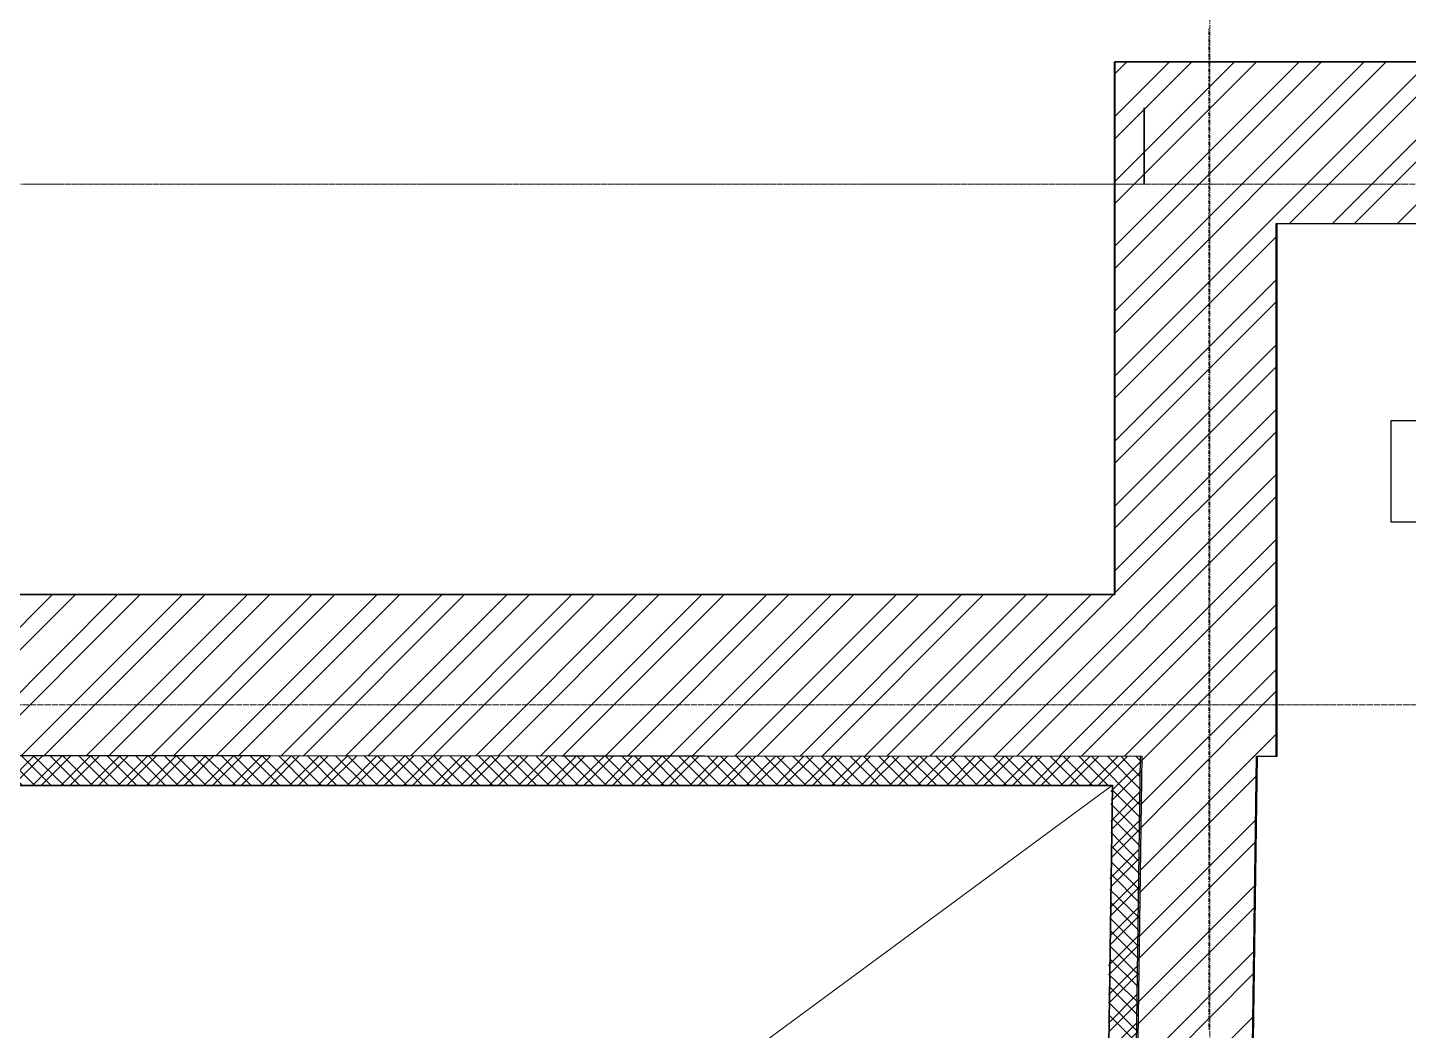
# Model space of a CAD drawing. Header units: millimetres. Extents: x -10178924 to 11692288, y -947381 to 58396.
# Drawn here: x 755070 to 759845, y -814166 to -810699 of the extents above; entities that cross this region are included whole.
import ezdxf

# ---------------------------------------------------------------- set-up
doc = ezdxf.new("R2010")
doc.units = ezdxf.units.MM
doc.linetypes.add('осевая', pattern=[50.8, 31.75, -6.35, 6.35, -6.35])
for name, color, linetype, lineweight in [('PDF _0', 7, 'Continuous', 9), ('Отделка СТЕН', 6, 'Continuous', 13), ('Размеры осевые', 153, 'Continuous', 9), ('Стены.1', 7, 'Continuous', 25), ('ШТРИХОВКА', 252, 'Continuous', 15)]:
    doc.layers.add(name, color=color, linetype=linetype, lineweight=lineweight)
for name, color, linetype in [('PDF _Отделка СТЕН', 6, 'Continuous'), ('PDF _Стены внутр.1', 7, 'Continuous'), ('PDF _Стены.1', 7, 'Continuous'), ('Стены внутр.1', 7, 'Continuous')]:
    doc.layers.add(name, color=color, linetype=linetype)
for name, color, linetype, true_color in [('PDF _Отметки', 7, 'Continuous', 0x7f9fff), ('PDF _Размеры осевые', 7, 'Continuous', 0x5d6970), ('PDF _штриховка', 7, 'Continuous', 0x95834a)]:
    doc.layers.add(name, color=color, linetype=linetype, true_color=true_color)

# ---------------------------------------------------------------- blocks, each defined once
blk = doc.blocks.new('A$C5282721b')
at = {"layer": 'Отделка СТЕН', "true_color": 0x000000, "transparency": 33554687}
h = blk.add_hatch(dxfattribs=at)
h.set_pattern_fill('ANSI37', color=18, scale=22, angle=-90)
h.set_pattern_definition([(315, (-17446.33, 108538.816), (49.39141, 49.39141), []), (45, (-17446.33, 108538.816), (-49.39141, 49.39141), [])])
h.paths.add_polyline_path([(36563.99, -32428.119), (30942.101, -32424.051), (30942.101, -32528.119), (31158.355, -32528.119), (36462.577, -32528.119), (36411.001, -36204.675), (36511.011, -36204.675)])
h.paths.add_polyline_path([(36511.011, -36204.675), (36411.001, -36204.675), (36406.792, -36504.675), (36506.802, -36504.675)])
h.paths.add_polyline_path([(36506.802, -36504.675), (36406.792, -36504.675), (36402.584, -36804.675), (36502.594, -36804.675)])
h.paths.add_polyline_path([(36502.594, -36804.675), (36402.584, -36804.675), (36399.676, -37011.988), (36499.685, -37011.988)])
at = {"layer": 'ШТРИХОВКА', "ltscale": 100, "true_color": 0x000000, "transparency": 33554687}
h = blk.add_hatch(dxfattribs=at)
h.set_pattern_fill('ANSI31', color=18, scale=50)
h.set_pattern_definition([(45, (-79853.19, 25128.16), (-112.2532, 112.2532), [])])
edge = h.paths.add_edge_path()
edge.add_line((36498.921, -37009.188), (36898.882, -37014.787))
edge.add_line((36898.882, -37014.787), (36964.029, -32428.119))
edge.add_line((36964.029, -32428.119), (37032.722, -32428.119))
edge.add_line((37032.722, -32428.119), (37032.722, -30586.036))
edge.add_line((37032.722, -30586.036), (38904.657, -30586.036))
edge.add_line((38904.657, -30586.036), (38902.425, -30898.17))
edge.add_line((38902.425, -30898.17), (39152.455, -30898.17))
edge.add_line((39152.455, -30898.17), (39154.793, -30586.036))
edge.add_line((39154.793, -30586.036), (41035.118, -30586.036))
edge.add_line((41035.118, -30586.036), (41035.118, -30412.839))
edge.add_line((41035.118, -30412.839), (41035.118, -30026.036))
edge.add_line((41035.118, -30026.036), (36472.722, -30026.036))
edge.add_line((36472.722, -30026.036), (36472.722, -31868.119))
edge.add_line((36472.722, -31868.119), (30542.101, -31868.119))
edge.add_line((30542.101, -31868.119), (30542.101, -32424.051))
edge.add_line((30542.101, -32424.051), (36563.99, -32428.119))
edge.add_line((36563.99, -32428.119), (36498.921, -37066.477))
h.paths.add_polyline_path([(25192.811, -31868.119), (17563.142, -31868.119), (17563.142, -30066.63), (12841.199, -30066.63), (12841.199, -31868.119), (7024.898, -31868.119), (7024.898, -31969.641), (7024.898, -32428.119), (13001.199, -32428.119), (13001.199, -38443.071), (10379.676, -38473.857), (10379.676, -38873.885), (13001.199, -38843.098), (13401.199, -38838.401), (13401.199, -32428.119), (13401.199, -30626.63), (17003.142, -30626.63), (17003.142, -32428.119), (17003.142, -38795.762), (36871.442, -38820.294), (36872.104, -38529.718), (36884.044, -38081.988), (36484.836, -38082.681), (36480.32, -38405.312), (17403.142, -38395.958), (17403.142, -32428.119), (25753.823, -32428.119), (25753.823, -31968.119)])
at = {"transparency": 33554687}
for p, q in [((36572.722, -30186.036), (36572.722, -30450)), ((36572.722, -30450), (36572.722, -30186.036)), ((36572.722, -30186.036), (36572.722, -30186.036)), ((36572.722, -30186.036), (36572.722, -30450)), ((36572.722, -30450), (36572.722, -30186.036)), ((36572.722, -30186.036), (36572.722, -30186.036))]:
    blk.add_line(p, q, dxfattribs=at)
at = {"color": 18, "lineweight": 0, "ltscale": 100, "true_color": 0x000000, "transparency": 33554687}
blk.add_line((36462.577, -32528.119), (30014.197, -37278.249), dxfattribs=at)
blk.add_line((36462.577, -32528.119), (30014.197, -37278.249), dxfattribs=at)
at = {"color": 18, "true_color": 0x000000, "transparency": 33554687}
blk.add_lwpolyline([(36472.722, -30026.036), (41035.118, -30026.036)], dxfattribs=at)
at = {"layer": 'Размеры осевые', "color": 251, "linetype": 'осевая', "ltscale": 0.5, "transparency": 33554687}
for p, q in [((36800, -40100), (36800, -25800)), ((-9750, -30450), (44700, -30450)), ((-9750, -32250), (62308.109, -32250)), ((-9718.727, -32250), (61848.609, -32250)), ((-9718.727, -32250), (61848.609, -32250))]:
    blk.add_line(p, q, dxfattribs=at)
at = {"layer": 'Стены внутр.1', "color": 18, "linetype": 'Continuous', "true_color": 0x000000, "transparency": 33554687, "flags": 128}
for points in [[(36563.99, -32428.119), (36499.685, -37011.988)], [(36899.725, -37011.988), (36964.029, -32428.119)], [(36462.577, -32528.119), (36399.676, -37011.988)]]:
    blk.add_lwpolyline(points, dxfattribs=at)
at = {"layer": 'Стены.1', "color": 18, "linetype": 'Continuous', "true_color": 0x000000, "transparency": 33554687, "flags": 128}
for points in [[(36472.722, -30026.036), (41035.118, -30026.036)], [(36472.722, -31868.119), (36472.722, -30026.036)], [(37032.722, -30586.036), (38904.657, -30586.036)], [(37032.722, -31968.119), (37032.722, -30586.036)], [(30542.101, -31868.119), (36472.722, -31868.119)], [(37032.722, -32428.119), (37032.722, -31968.119)], [(30542.101, -32424.051), (36563.99, -32428.119)], [(36964.029, -32428.119), (37032.722, -32428.119)], [(30942.101, -32528.119), (36462.577, -32528.119)]]:
    blk.add_lwpolyline(points, dxfattribs=at)

msp = doc.modelspace()

# ---------------------------------------------------------------- linework, layer by layer
at = {"layer": 'PDF _0', "lineweight": 25}
msp.add_lwpolyline([(758829, -810817.7), (763392.4, -810817.7)], dxfattribs=at)
at = {"layer": 'PDF _Отделка СТЕН', "lineweight": 13}
for points in [[(754989.3, -813319.6), (755090.9, -813218)], [(754993.5, -813218), (755095.1, -813319.6)], [(755086.7, -813319.6), (755188.3, -813218)], [(755090.9, -813218), (755196.7, -813319.6)], [(755184.1, -813319.6), (755285.6, -813218)], [(755192.5, -813218), (755294.1, -813319.6)], [(755285.6, -813319.6), (755387.2, -813218)], [(755289.9, -813218), (755391.5, -813319.6)], [(755383, -813319.6), (755484.6, -813218)], [(755387.3, -813218), (755493.1, -813319.6)], [(755480.4, -813319.6), (755582, -813218)], [(755488.8, -813218), (755590.4, -813319.6)], [(755582, -813319.6), (755683.6, -813218)], [(755586.2, -813218), (755687.8, -813319.6)], [(755679.4, -813319.6), (755780.9, -813218)], [(755683.6, -813218), (755789.4, -813319.6)], [(755776.7, -813319.6), (755878.3, -813218)], [(755785.2, -813218), (755886.8, -813319.6)], [(755878.3, -813319.6), (755979.9, -813218)], [(755882.6, -813218), (755984.2, -813319.6)], [(755975.7, -813319.6), (756077.3, -813218)], [(755984.2, -813218), (756085.8, -813319.6)], [(756073.1, -813319.6), (756174.7, -813218)], [(756081.5, -813218), (756183.1, -813319.6)], [(756174.7, -813319.6), (756276.3, -813218)], [(756178.9, -813218), (756280.5, -813319.6)], [(756272, -813319.6), (756373.6, -813218)], [(756280.5, -813218), (756382.1, -813319.6)], [(756369.4, -813319.6), (756471, -813218)], [(756377.9, -813218), (756479.5, -813319.6)], [(756471, -813319.6), (756572.6, -813218)], [(756475.2, -813218), (756576.8, -813319.6)], [(756568.4, -813319.6), (756670, -813218)], [(756576.8, -813218), (756678.4, -813319.6)], [(756665.7, -813319.6), (756767.3, -813218)], [(756674.2, -813218), (756775.8, -813319.6)], [(756767.3, -813319.6), (756868.9, -813218)], [(756771.6, -813218), (756873.2, -813319.6)], [(756864.7, -813319.6), (756966.3, -813218)], [(756873.2, -813218), (756974.8, -813319.6)], [(756962.1, -813319.6), (757063.7, -813218)], [(756970.5, -813218), (757072.1, -813319.6)], [(757063.7, -813319.6), (757161, -813218)], [(757067.9, -813218), (757169.5, -813319.6)], [(757161, -813319.6), (757262.6, -813218)], [(757169.5, -813218), (757271.1, -813319.6)], [(757258.4, -813319.6), (757360, -813218)], [(757266.9, -813218), (757368.5, -813319.6)], [(757360, -813319.6), (757457.4, -813218)], [(757364.2, -813218), (757465.8, -813319.6)], [(757457.4, -813319.6), (757559, -813218)], [(757465.8, -813218), (757567.4, -813319.6)], [(757554.7, -813319.6), (757656.3, -813218)], [(757563.2, -813218), (757664.8, -813319.6)], [(757656.3, -813319.6), (757753.7, -813218)], [(757660.6, -813218), (757762.2, -813319.6)], [(757753.7, -813319.6), (757855.3, -813218)], [(757762.2, -813218), (757863.8, -813319.6)], [(757851.1, -813319.6), (757952.7, -813218)], [(757859.5, -813218), (757961.1, -813319.6)], [(757952.7, -813319.6), (758050, -813218)], [(757961.1, -813218), (758058.5, -813319.6)], [(758050, -813319.6), (758151.6, -813218)], [(758058.5, -813218), (758160.1, -813319.6)], [(758147.4, -813319.6), (758249, -813218)], [(758155.9, -813218), (758257.5, -813319.6)], [(758249, -813319.6), (758346.4, -813218)], [(758257.5, -813218), (758354.8, -813319.6)], [(758346.4, -813319.6), (758448, -813218)], [(758354.8, -813218), (758456.4, -813319.6)], [(758443.7, -813319.6), (758545.3, -813218)], [(758452.2, -813218), (758553.8, -813319.6)], [(758545.3, -813319.6), (758642.7, -813218)], [(758553.8, -813218), (758651.2, -813319.6)], [(758642.7, -813319.6), (758744.3, -813218)], [(758651.2, -813218), (758752.8, -813319.6)], [(758740.1, -813319.6), (758841.7, -813218)], [(758748.5, -813218), (758917.9, -813387.3)], [(758850.1, -813218), (758917.9, -813290)], [(758816.3, -813340.8), (758917.9, -813239.2)], [(758816.3, -813442.4), (758917.9, -813340.8)], [(758816.3, -813383.1), (758917.9, -813484.7)], [(758816.3, -813539.7), (758917.9, -813438.1)], [(758816.3, -813480.5), (758913.6, -813582.1)], [(758812, -813641.3), (758913.6, -813539.7)], [(758816.3, -813582.1), (758913.6, -813679.4)], [(758812, -813742.9), (758913.6, -813641.3)], [(758812, -813679.4), (758913.6, -813776.8)], [(758812, -813840.3), (758913.6, -813738.7)], [(758812, -813776.8), (758909.4, -813874.2)], [(758807.8, -813941.9), (758909.4, -813840.3)], [(758812, -813874.2), (758909.4, -813971.5)], [(758807.8, -814043.5), (758909.4, -813941.9)], [(758807.8, -813971.5), (758909.4, -814068.9)], [(758807.8, -814140.9), (758909.4, -814039.3)], [(758807.8, -814068.9), (758905.2, -814166.3)], [(758803.6, -814242.5), (758905.2, -814140.9)]]:
    msp.add_lwpolyline(points, dxfattribs=at)
at = {"layer": 'PDF _Отметки', "lineweight": 25}
msp.add_lwpolyline([(759785.7, -812409.4), (759785.7, -812058.1), (760564.6, -812058.1), (760564.6, -812409.4)], close=True, dxfattribs=at)
at = {"layer": 'PDF _Размеры осевые', "lineweight": 9}
for points in [[(759154.9, -810707.6), (759154.9, -810703.4)], [(759154.9, -810724.6), (759154.9, -810711.9)], [(759154.9, -810733), (759154.9, -810728.8)], [(759154.9, -810750), (759154.9, -810737.3)], [(759154.9, -810758.4), (759154.9, -810754.2)], [(759154.9, -810775.4), (759154.9, -810762.7)], [(759154.9, -810783.8), (759154.9, -810779.6)], [(759154.9, -810800.8), (759154.9, -810788.1)], [(759154.9, -810809.2), (759154.9, -810805)], [(759154.9, -810826.2), (759154.9, -810813.5)], [(759154.9, -810834.6), (759154.9, -810830.4)], [(759154.9, -810851.6), (759154.9, -810838.9)], [(759154.9, -810860), (759154.9, -810855.8)], [(759154.9, -810877), (759154.9, -810864.3)], [(759154.9, -810885.4), (759154.9, -810881.2)], [(759154.9, -810902.4), (759154.9, -810889.7)], [(759154.9, -810910.8), (759154.9, -810906.6)], [(759154.9, -810927.8), (759154.9, -810915.1)], [(759154.9, -810936.2), (759154.9, -810932)], [(759154.9, -810953.2), (759154.9, -810940.5)], [(759154.9, -810961.6), (759154.9, -810957.4)], [(759154.9, -810978.6), (759154.9, -810965.9)], [(759154.9, -810987), (759154.9, -810982.8)], [(759154.9, -811004), (759154.9, -810991.3)], [(759154.9, -811012.4), (759154.9, -811008.2)], [(759154.9, -811029.4), (759154.9, -811016.7)], [(759154.9, -811037.8), (759154.9, -811033.6)], [(759154.9, -811054.8), (759154.9, -811042.1)], [(759154.9, -811063.2), (759154.9, -811059)], [(759154.9, -811080.2), (759154.9, -811067.5)], [(759154.9, -811088.6), (759154.9, -811084.4)], [(759154.9, -811105.6), (759154.9, -811092.9)], [(759154.9, -811114), (759154.9, -811109.8)], [(759154.9, -811131), (759154.9, -811118.3)], [(759154.9, -811139.4), (759154.9, -811135.2)], [(759154.9, -811156.4), (759154.9, -811143.7)], [(759154.9, -811164.8), (759154.9, -811160.6)], [(759154.9, -811181.8), (759154.9, -811169.1)], [(759154.9, -811190.2), (759154.9, -811186)], [(759154.9, -811207.2), (759154.9, -811194.5)], [(759154.9, -811215.6), (759154.9, -811211.4)], [(755069.8, -811241), (755074, -811241), (755090.9, -811241)], [(755095.2, -811241), (755099.4, -811241), (755116.3, -811241)], [(755120.5, -811241), (755124.8, -811241), (755141.7, -811241)], [(755145.9, -811241), (755150.2, -811241), (755167.1, -811241)], [(755171.3, -811241), (755175.6, -811241), (755192.5, -811241)], [(755196.8, -811241), (755201, -811241), (755217.9, -811241)], [(755222.2, -811241), (755226.4, -811241), (755243.3, -811241)], [(755247.5, -811241), (755251.8, -811241), (755268.7, -811241)], [(755273, -811241), (755277.2, -811241), (755294.1, -811241)], [(755298.4, -811241), (755302.6, -811241), (755319.5, -811241)], [(755323.8, -811241), (755328, -811241), (755344.9, -811241)], [(755349.2, -811241), (755353.4, -811241), (755370.3, -811241)], [(755374.5, -811241), (755378.8, -811241), (755395.7, -811241)], [(755400, -811241), (755404.2, -811241), (755421.1, -811241)], [(755425.4, -811241), (755429.6, -811241), (755446.5, -811241)], [(755450.8, -811241), (755455, -811241), (755471.9, -811241)], [(755476.2, -811241), (755480.4, -811241), (755497.3, -811241)], [(755501.6, -811241), (755505.8, -811241), (755522.7, -811241)], [(755527, -811241), (755531.2, -811241), (755548.1, -811241)], [(755552.4, -811241), (755556.6, -811241), (755573.5, -811241)], [(755577.8, -811241), (755582, -811241), (755598.9, -811241)], [(755603.2, -811241), (755607.4, -811241), (755624.3, -811241)], [(755628.6, -811241), (755632.8, -811241), (755649.7, -811241)], [(755654, -811241), (755658.2, -811241), (755675.1, -811241)], [(755679.4, -811241), (755683.6, -811241), (755700.5, -811241)], [(755704.8, -811241), (755709, -811241), (755725.9, -811241)], [(755730.2, -811241), (755734.4, -811241), (755751.3, -811241)], [(755755.6, -811241), (755759.8, -811241), (755776.7, -811241)], [(755781, -811241), (755785.2, -811241), (755802.1, -811241)], [(755806.4, -811241), (755810.6, -811241), (755827.5, -811241)], [(755831.8, -811241), (755836, -811241), (755852.9, -811241)], [(755857.2, -811241), (755861.4, -811241), (755878.3, -811241)], [(755882.6, -811241), (755886.8, -811241), (755903.7, -811241)], [(755908, -811241), (755912.2, -811241), (755929.1, -811241)], [(755933.4, -811241), (755937.6, -811241), (755954.5, -811241)], [(755958.8, -811241), (755963, -811241), (755979.9, -811241)], [(755984.2, -811241), (755988.4, -811241), (756005.3, -811241)], [(756009.6, -811241), (756013.8, -811241), (756030.7, -811241)], [(756035, -811241), (756039.2, -811241), (756056.1, -811241)], [(756060.4, -811241), (756064.6, -811241), (756081.5, -811241)], [(756085.8, -811241), (756090, -811241), (756106.9, -811241)], [(756111.2, -811241), (756115.4, -811241), (756132.3, -811241)], [(756136.6, -811241), (756140.8, -811241), (756157.7, -811241)], [(756162, -811241), (756166.2, -811241), (756183.1, -811241)], [(756187.4, -811241), (756191.6, -811241), (756208.5, -811241)], [(756212.8, -811241), (756217, -811241), (756233.9, -811241)], [(756238.2, -811241), (756242.4, -811241), (756259.3, -811241)], [(756263.6, -811241), (756267.8, -811241), (756284.7, -811241)], [(756289, -811241), (756293.2, -811241), (756310.1, -811241)], [(756314.4, -811241), (756318.6, -811241), (756335.5, -811241)], [(756339.8, -811241), (756344, -811241), (756360.9, -811241)], [(756365.2, -811241), (756369.4, -811241), (756386.3, -811241)], [(756390.6, -811241), (756394.8, -811241), (756411.7, -811241)], [(756416, -811241), (756420.2, -811241), (756437.1, -811241)], [(756441.4, -811241), (756445.6, -811241), (756462.5, -811241)], [(756466.8, -811241), (756471, -811241), (756487.9, -811241)], [(756492.2, -811241), (756496.4, -811241), (756513.3, -811241)], [(756517.6, -811241), (756521.8, -811241), (756538.7, -811241)], [(756543, -811241), (756547.2, -811241), (756564.1, -811241)], [(756568.4, -811241), (756572.6, -811241), (756589.5, -811241)], [(756593.8, -811241), (756598, -811241), (756614.9, -811241)], [(756619.2, -811241), (756623.4, -811241), (756640.3, -811241)], [(756644.6, -811241), (756648.8, -811241), (756665.7, -811241)], [(756670, -811241), (756674.2, -811241), (756691.1, -811241)], [(756695.4, -811241), (756699.6, -811241), (756716.5, -811241)], [(756720.8, -811241), (756725, -811241), (756741.9, -811241)], [(756746.2, -811241), (756750.4, -811241), (756767.3, -811241)], [(756771.6, -811241), (756775.8, -811241), (756792.7, -811241)], [(756797, -811241), (756801.2, -811241), (756818.1, -811241)], [(756822.4, -811241), (756826.6, -811241), (756843.5, -811241)], [(756847.8, -811241), (756852, -811241), (756868.9, -811241)], [(756873.2, -811241), (756877.4, -811241), (756894.3, -811241)], [(756898.6, -811241), (756902.8, -811241), (756919.7, -811241)], [(756924, -811241), (756928.2, -811241), (756945.1, -811241)], [(756949.4, -811241), (756953.6, -811241), (756970.5, -811241)], [(756974.8, -811241), (756979, -811241), (756995.9, -811241)], [(757000.2, -811241), (757004.4, -811241), (757021.3, -811241)], [(757025.6, -811241), (757029.8, -811241), (757046.7, -811241)], [(757051, -811241), (757055.2, -811241), (757072.1, -811241)], [(757076.4, -811241), (757080.6, -811241), (757097.5, -811241)], [(757101.8, -811241), (757106, -811241), (757122.9, -811241)], [(757127.2, -811241), (757131.4, -811241), (757148.3, -811241)], [(757152.6, -811241), (757156.8, -811241), (757173.7, -811241)], [(757178, -811241), (757182.2, -811241), (757199.1, -811241)], [(757203.4, -811241), (757207.6, -811241), (757224.5, -811241)], [(757228.8, -811241), (757233, -811241), (757249.9, -811241)], [(757254.2, -811241), (757258.4, -811241), (757275.3, -811241)], [(757279.6, -811241), (757283.8, -811241), (757300.7, -811241)], [(757305, -811241), (757309.2, -811241), (757326.1, -811241)], [(757330.4, -811241), (757334.6, -811241), (757351.5, -811241)], [(757355.8, -811241), (757360, -811241), (757376.9, -811241)], [(757381.2, -811241), (757385.4, -811241), (757402.3, -811241)], [(757406.6, -811241), (757410.8, -811241), (757427.7, -811241)], [(757432, -811241), (757436.2, -811241), (757453.1, -811241)], [(757457.4, -811241), (757461.6, -811241), (757478.5, -811241)], [(757482.8, -811241), (757487, -811241), (757503.9, -811241)], [(757508.2, -811241), (757512.4, -811241), (757529.3, -811241)], [(757533.6, -811241), (757537.8, -811241), (757554.7, -811241)], [(757559, -811241), (757563.2, -811241), (757580.1, -811241)], [(757584.4, -811241), (757588.6, -811241), (757605.5, -811241)], [(757609.8, -811241), (757614, -811241), (757630.9, -811241)], [(757635.2, -811241), (757639.4, -811241), (757656.3, -811241)], [(757660.6, -811241), (757664.8, -811241), (757681.7, -811241)], [(757686, -811241), (757690.2, -811241), (757707.1, -811241)], [(757711.4, -811241), (757715.6, -811241), (757732.5, -811241)], [(757736.8, -811241), (757741, -811241), (757757.9, -811241)], [(757762.2, -811241), (757766.4, -811241), (757783.3, -811241)], [(757787.6, -811241), (757791.8, -811241), (757808.7, -811241)], [(757813, -811241), (757817.2, -811241), (757834.1, -811241)], [(757838.4, -811241), (757842.6, -811241), (757859.5, -811241)], [(757863.8, -811241), (757868, -811241), (757884.9, -811241)], [(757889.2, -811241), (757893.4, -811241), (757910.3, -811241)], [(757914.6, -811241), (757918.8, -811241), (757935.7, -811241)], [(757940, -811241), (757944.2, -811241), (757961.1, -811241)], [(757965.4, -811241), (757969.6, -811241), (757986.5, -811241)], [(757990.8, -811241), (757995, -811241), (758011.9, -811241)], [(758016.2, -811241), (758020.4, -811241), (758037.3, -811241)], [(758041.6, -811241), (758045.8, -811241), (758062.7, -811241)], [(758067, -811241), (758071.2, -811241), (758088.1, -811241)], [(758092.4, -811241), (758096.6, -811241), (758113.5, -811241)], [(758117.8, -811241), (758122, -811241), (758138.9, -811241)], [(758143.2, -811241), (758147.4, -811241), (758164.3, -811241)], [(758168.6, -811241), (758172.8, -811241), (758189.7, -811241)], [(758194, -811241), (758198.2, -811241), (758215.1, -811241)], [(758219.4, -811241), (758223.6, -811241), (758240.5, -811241)], [(758244.8, -811241), (758249, -811241), (758265.9, -811241)], [(758270.2, -811241), (758274.4, -811241), (758291.3, -811241)], [(758295.6, -811241), (758299.8, -811241), (758316.7, -811241)], [(758321, -811241), (758325.2, -811241), (758342.1, -811241)], [(758346.4, -811241), (758350.6, -811241), (758367.5, -811241)], [(758371.8, -811241), (758376, -811241), (758392.9, -811241)], [(758397.2, -811241), (758401.4, -811241), (758418.3, -811241)], [(758422.6, -811241), (758426.8, -811241), (758443.7, -811241)], [(758448, -811241), (758452.2, -811241), (758469.1, -811241)], [(758473.4, -811241), (758477.6, -811241), (758494.5, -811241)], [(758498.8, -811241), (758503, -811241), (758519.9, -811241)], [(758524.2, -811241), (758528.4, -811241), (758545.3, -811241)], [(758549.6, -811241), (758553.8, -811241), (758570.7, -811241)], [(758575, -811241), (758579.2, -811241), (758596.1, -811241)], [(758600.4, -811241), (758604.6, -811241), (758621.5, -811241)], [(758625.8, -811241), (758630, -811241), (758646.9, -811241)], [(758651.2, -811241), (758655.4, -811241), (758672.3, -811241)], [(758676.6, -811241), (758680.8, -811241), (758697.7, -811241)], [(758702, -811241), (758706.2, -811241), (758723.1, -811241)], [(758727.4, -811241), (758731.6, -811241), (758748.5, -811241)], [(758752.8, -811241), (758757, -811241), (758773.9, -811241)], [(758778.2, -811241), (758782.4, -811241), (758799.3, -811241)], [(758803.6, -811241), (758807.8, -811241), (758824.7, -811241)], [(758829, -811241), (758833.2, -811241), (758850.1, -811241)], [(758854.4, -811241), (758858.6, -811241), (758875.5, -811241)], [(758879.8, -811241), (758884, -811241), (758900.9, -811241)], [(758905.2, -811241), (758909.4, -811241), (758926.3, -811241)], [(758930.6, -811241), (758934.8, -811241), (758951.7, -811241)], [(758956, -811241), (758960.2, -811241), (758977.1, -811241)], [(758981.4, -811241), (758985.6, -811241), (759002.5, -811241)], [(759006.8, -811241), (759011, -811241), (759027.9, -811241)], [(759032.2, -811241), (759036.4, -811241), (759053.3, -811241)], [(759057.6, -811241), (759061.8, -811241), (759078.7, -811241)], [(759083, -811241), (759087.2, -811241), (759104.1, -811241)], [(759108.4, -811241), (759112.6, -811241), (759129.5, -811241)], [(759133.8, -811241), (759138, -811241), (759154.9, -811241), (759154.9, -811236.8)], [(759154.9, -811232.6), (759154.9, -811219.9)], [(759154.9, -811258), (759154.9, -811245.3)], [(759154.9, -811266.4), (759154.9, -811262.2)], [(759159.2, -811241), (759163.4, -811241), (759180.3, -811241)], [(759184.6, -811241), (759188.8, -811241), (759205.7, -811241)], [(759210, -811241), (759214.2, -811241), (759231.1, -811241)], [(759235.4, -811241), (759239.6, -811241), (759256.5, -811241)], [(759260.8, -811241), (759265, -811241), (759281.9, -811241)], [(759286.2, -811241), (759290.4, -811241), (759307.3, -811241)], [(759311.6, -811241), (759315.8, -811241), (759332.7, -811241)], [(759337, -811241), (759341.2, -811241), (759358.1, -811241)], [(759362.4, -811241), (759366.6, -811241), (759383.5, -811241)], [(759387.8, -811241), (759392, -811241), (759408.9, -811241)], [(759413.2, -811241), (759417.4, -811241), (759434.3, -811241)], [(759438.6, -811241), (759442.8, -811241), (759459.7, -811241)], [(759464, -811241), (759468.2, -811241), (759485.1, -811241)], [(759489.4, -811241), (759493.6, -811241), (759510.5, -811241)], [(759514.8, -811241), (759519, -811241), (759535.9, -811241)], [(759540.2, -811241), (759544.4, -811241), (759561.3, -811241)], [(759565.6, -811241), (759569.8, -811241), (759586.7, -811241)], [(759591, -811241), (759595.2, -811241), (759612.1, -811241)], [(759616.4, -811241), (759620.6, -811241), (759637.5, -811241)], [(759641.8, -811241), (759646, -811241), (759662.9, -811241)], [(759667.2, -811241), (759671.4, -811241), (759688.3, -811241)], [(759692.6, -811241), (759696.8, -811241), (759713.7, -811241)], [(759718, -811241), (759722.2, -811241), (759739.2, -811241)], [(759743.4, -811241), (759747.6, -811241), (759764.5, -811241)], [(759768.8, -811241), (759773, -811241), (759789.9, -811241)], [(759794.2, -811241), (759798.4, -811241), (759815.3, -811241)], [(759819.6, -811241), (759823.8, -811241), (759840.7, -811241)], [(759154.9, -811283.4), (759154.9, -811270.7)], [(759154.9, -811291.8), (759154.9, -811287.6)], [(759154.9, -811308.8), (759154.9, -811296.1)], [(759154.9, -811317.2), (759154.9, -811313)], [(759154.9, -811334.2), (759154.9, -811321.5)], [(759154.9, -811342.6), (759154.9, -811338.4)], [(759154.9, -811359.6), (759154.9, -811346.9)], [(759154.9, -811368), (759154.9, -811363.8)], [(759154.9, -811385), (759154.9, -811372.3)], [(759154.9, -811393.4), (759154.9, -811389.2)], [(759154.9, -811410.4), (759154.9, -811397.7)], [(759154.9, -811418.8), (759154.9, -811414.6)], [(759154.9, -811435.8), (759154.9, -811423.1)], [(759154.9, -811444.2), (759154.9, -811440)], [(759154.9, -811461.2), (759154.9, -811448.5)], [(759154.9, -811469.6), (759154.9, -811465.4)], [(759154.9, -811486.6), (759154.9, -811473.9)], [(759154.9, -811495), (759154.9, -811490.8)], [(759154.9, -811512), (759154.9, -811499.3)], [(759154.9, -811520.4), (759154.9, -811516.2)], [(759154.9, -811537.4), (759154.9, -811524.7)], [(759154.9, -811545.8), (759154.9, -811541.6)], [(759154.9, -811562.8), (759154.9, -811550.1)], [(759154.9, -811571.2), (759154.9, -811567)], [(759154.9, -811588.2), (759154.9, -811575.5)], [(759154.9, -811596.6), (759154.9, -811592.4)], [(759154.9, -811613.6), (759154.9, -811600.9)], [(759154.9, -811622), (759154.9, -811617.8)], [(759154.9, -811639), (759154.9, -811626.3)], [(759154.9, -811647.4), (759154.9, -811643.2)], [(759154.9, -811664.4), (759154.9, -811651.7)], [(759154.9, -811672.8), (759154.9, -811668.6)], [(759154.9, -811689.8), (759154.9, -811677.1)], [(759154.9, -811698.2), (759154.9, -811694)], [(759154.9, -811715.2), (759154.9, -811702.5)], [(759154.9, -811723.6), (759154.9, -811719.4)], [(759154.9, -811740.6), (759154.9, -811727.9)], [(759154.9, -811749), (759154.9, -811744.8)], [(759154.9, -811766), (759154.9, -811753.3)], [(759154.9, -811774.4), (759154.9, -811770.2)], [(759154.9, -811791.4), (759154.9, -811778.7)], [(759154.9, -811799.8), (759154.9, -811795.6)], [(759154.9, -811816.8), (759154.9, -811804.1)], [(759154.9, -811825.2), (759154.9, -811821)], [(759154.9, -811842.2), (759154.9, -811829.5)], [(759154.9, -811850.6), (759154.9, -811846.4)], [(759154.9, -811867.6), (759154.9, -811854.9)], [(759154.9, -811876), (759154.9, -811871.8)], [(759154.9, -811893), (759154.9, -811880.3)], [(759154.9, -811901.4), (759154.9, -811897.2)], [(759154.9, -811918.4), (759154.9, -811905.7)], [(759154.9, -811926.8), (759154.9, -811922.6)], [(759154.9, -811943.8), (759154.9, -811931.1)], [(759154.9, -811952.2), (759154.9, -811948)], [(759154.9, -811969.2), (759154.9, -811956.5)], [(759154.9, -811977.6), (759154.9, -811973.4)], [(759154.9, -811994.6), (759154.9, -811981.9)], [(759154.9, -812003), (759154.9, -811998.8)], [(759154.9, -812020), (759154.9, -812007.3)], [(759154.9, -812028.4), (759154.9, -812024.2)], [(759154.9, -812045.4), (759154.9, -812032.7)], [(759154.9, -812053.8), (759154.9, -812049.6)], [(759154.9, -812070.8), (759154.9, -812058.1)], [(759154.9, -812079.2), (759154.9, -812075)], [(759154.9, -812096.2), (759154.9, -812083.5)], [(759154.9, -812104.6), (759154.9, -812100.4)], [(759154.9, -812121.6), (759154.9, -812108.9)], [(759154.9, -812130), (759154.9, -812125.8)], [(759154.9, -812147), (759154.9, -812134.3)], [(759154.9, -812155.4), (759154.9, -812151.2)], [(759154.9, -812172.4), (759154.9, -812159.7)], [(759154.9, -812180.8), (759154.9, -812176.6)], [(759154.9, -812197.8), (759154.9, -812185.1)], [(759154.9, -812206.2), (759154.9, -812202)], [(759154.9, -812223.2), (759154.9, -812210.5)], [(759154.9, -812231.6), (759154.9, -812227.4)], [(759154.9, -812248.6), (759154.9, -812235.9)], [(759154.9, -812257), (759154.9, -812252.8)], [(759154.9, -812274), (759154.9, -812261.3)], [(759154.9, -812282.4), (759154.9, -812278.2)], [(759154.9, -812299.4), (759154.9, -812286.7)], [(759154.9, -812307.8), (759154.9, -812303.6)], [(759154.9, -812324.8), (759154.9, -812312.1)], [(759154.9, -812333.2), (759154.9, -812329)], [(759154.9, -812350.2), (759154.9, -812337.5)], [(759154.9, -812358.6), (759154.9, -812354.4)], [(759154.9, -812375.6), (759154.9, -812362.9)], [(759154.9, -812384), (759154.9, -812379.8)], [(759154.9, -812401), (759154.9, -812388.3)], [(759154.9, -812409.4), (759154.9, -812405.2)], [(759154.9, -812426.4), (759154.9, -812413.7)], [(759154.9, -812434.8), (759154.9, -812430.6)], [(759154.9, -812451.8), (759154.9, -812439.1)], [(759154.9, -812460.2), (759154.9, -812456)], [(759154.9, -812477.2), (759154.9, -812464.5)], [(759154.9, -812485.6), (759154.9, -812481.4)], [(759154.9, -812502.6), (759154.9, -812489.9)], [(759154.9, -812511), (759154.9, -812506.8)], [(759154.9, -812528), (759154.9, -812515.3)], [(759154.9, -812536.4), (759154.9, -812532.2)], [(759154.9, -812553.4), (759154.9, -812540.7)], [(759154.9, -812561.8), (759154.9, -812557.6)], [(759154.9, -812578.8), (759154.9, -812566.1)], [(759154.9, -812587.2), (759154.9, -812583)], [(759154.9, -812604.2), (759154.9, -812591.5)], [(759154.9, -812612.6), (759154.9, -812608.4)], [(759154.9, -812629.6), (759154.9, -812616.9)], [(759154.9, -812638), (759154.9, -812633.8)], [(759154.9, -812655), (759154.9, -812642.3)], [(759154.9, -812663.4), (759154.9, -812659.2)], [(759154.9, -812680.4), (759154.9, -812667.7)], [(759154.9, -812688.8), (759154.9, -812684.6)], [(759154.9, -812705.8), (759154.9, -812693.1)], [(759154.9, -812714.2), (759154.9, -812710)], [(759154.9, -812731.2), (759154.9, -812718.5)], [(759154.9, -812739.6), (759154.9, -812735.4)], [(759154.9, -812756.6), (759154.9, -812743.9)], [(759154.9, -812765), (759154.9, -812760.8)], [(759154.9, -812782), (759154.9, -812769.3)], [(759154.9, -812790.4), (759154.9, -812786.2)], [(759154.9, -812807.4), (759154.9, -812794.7)], [(759154.9, -812815.8), (759154.9, -812811.6)], [(759154.9, -812832.8), (759154.9, -812820.1)], [(759154.9, -812841.2), (759154.9, -812837)], [(759154.9, -812858.2), (759154.9, -812845.5)], [(759154.9, -812866.6), (759154.9, -812862.4)], [(759154.9, -812883.6), (759154.9, -812870.9)], [(759154.9, -812892), (759154.9, -812887.8)], [(759154.9, -812909), (759154.9, -812896.3)], [(759154.9, -812917.4), (759154.9, -812913.2)], [(759154.9, -812934.4), (759154.9, -812921.7)], [(759154.9, -812942.8), (759154.9, -812938.6)], [(759154.9, -812959.8), (759154.9, -812947.1)], [(759154.9, -812968.2), (759154.9, -812964)], [(759154.9, -812985.2), (759154.9, -812972.5)], [(759154.9, -812993.6), (759154.9, -812989.4)], [(759154.9, -813010.6), (759154.9, -812997.9)], [(759154.9, -813019), (759154.9, -813014.8)], [(759154.9, -813036), (759154.9, -813023.3)], [(755074, -813040.2), (755074, -813040.2)], [(755078.2, -813040.2), (755095.2, -813040.2)], [(755099.4, -813040.2), (755099.4, -813040.2)], [(755103.6, -813040.2), (755120.5, -813040.2)], [(755124.8, -813040.2), (755124.8, -813040.2)], [(755129, -813040.2), (755145.9, -813040.2)], [(755150.2, -813040.2), (755150.2, -813040.2)], [(755154.4, -813040.2), (755171.3, -813040.2)], [(755175.6, -813040.2), (755175.6, -813040.2)], [(755179.8, -813040.2), (755196.7, -813040.2)], [(755201, -813040.2), (755201, -813040.2)], [(755205.2, -813040.2), (755222.2, -813040.2)], [(755226.4, -813040.2), (755226.4, -813040.2)], [(755230.6, -813040.2), (755247.5, -813040.2)], [(755251.8, -813040.2), (755251.8, -813040.2)], [(755256, -813040.2), (755272.9, -813040.2)], [(755277.2, -813040.2), (755277.2, -813040.2)], [(755281.4, -813040.2), (755298.4, -813040.2)], [(755302.6, -813040.2), (755302.6, -813040.2)], [(755306.8, -813040.2), (755323.8, -813040.2)], [(755328, -813040.2), (755328, -813040.2)], [(755332.2, -813040.2), (755349.2, -813040.2)], [(755353.4, -813040.2), (755353.4, -813040.2)], [(755357.6, -813040.2), (755374.5, -813040.2)], [(755378.8, -813040.2), (755378.8, -813040.2)], [(755383, -813040.2), (755399.9, -813040.2)], [(755404.2, -813040.2), (755404.2, -813040.2)], [(755408.4, -813040.2), (755425.4, -813040.2)], [(755429.6, -813040.2), (755429.6, -813040.2)], [(755433.8, -813040.2), (755450.8, -813040.2)], [(755455, -813040.2), (755455, -813040.2)], [(755459.2, -813040.2), (755476.2, -813040.2)], [(755480.4, -813040.2), (755480.4, -813040.2)], [(755484.6, -813040.2), (755501.6, -813040.2)], [(755505.8, -813040.2), (755505.8, -813040.2)], [(755510, -813040.2), (755527, -813040.2)], [(755531.2, -813040.2), (755531.2, -813040.2)], [(755535.4, -813040.2), (755552.4, -813040.2)], [(755556.6, -813040.2), (755556.6, -813040.2)], [(755560.8, -813040.2), (755577.8, -813040.2)], [(755582, -813040.2), (755582, -813040.2)], [(755586.2, -813040.2), (755603.2, -813040.2)], [(755607.4, -813040.2), (755607.4, -813040.2)], [(755611.6, -813040.2), (755628.6, -813040.2)], [(755632.8, -813040.2), (755632.8, -813040.2)], [(755637, -813040.2), (755654, -813040.2)], [(755658.2, -813040.2), (755658.2, -813040.2)], [(755662.4, -813040.2), (755679.4, -813040.2)], [(755683.6, -813040.2), (755683.6, -813040.2)], [(755687.8, -813040.2), (755704.8, -813040.2)], [(755709, -813040.2), (755709, -813040.2)], [(755713.2, -813040.2), (755730.2, -813040.2)], [(755734.4, -813040.2), (755734.4, -813040.2)], [(755738.6, -813040.2), (755755.6, -813040.2)], [(755759.8, -813040.2), (755759.8, -813040.2)], [(755764, -813040.2), (755781, -813040.2)], [(755785.2, -813040.2), (755785.2, -813040.2)], [(755789.4, -813040.2), (755806.4, -813040.2)], [(755810.6, -813040.2), (755810.6, -813040.2)], [(755814.8, -813040.2), (755831.8, -813040.2)], [(755836, -813040.2), (755836, -813040.2)], [(755840.2, -813040.2), (755857.2, -813040.2)], [(755861.4, -813040.2), (755861.4, -813040.2)], [(755865.6, -813040.2), (755882.6, -813040.2)], [(755886.8, -813040.2), (755886.8, -813040.2)], [(755891, -813040.2), (755908, -813040.2)], [(755912.2, -813040.2), (755912.2, -813040.2)], [(755916.4, -813040.2), (755933.4, -813040.2)], [(755937.6, -813040.2), (755937.6, -813040.2)], [(755941.8, -813040.2), (755958.8, -813040.2)], [(755963, -813040.2), (755963, -813040.2)], [(755967.2, -813040.2), (755984.2, -813040.2)], [(755988.4, -813040.2), (755988.4, -813040.2)], [(755992.6, -813040.2), (756009.6, -813040.2)], [(756013.8, -813040.2), (756013.8, -813040.2)], [(756018, -813040.2), (756035, -813040.2)], [(756039.2, -813040.2), (756039.2, -813040.2)], [(756043.4, -813040.2), (756060.4, -813040.2)], [(756064.6, -813040.2), (756064.6, -813040.2)], [(756068.8, -813040.2), (756085.8, -813040.2)], [(756090, -813040.2), (756090, -813040.2)], [(756094.2, -813040.2), (756111.2, -813040.2)], [(756115.4, -813040.2), (756115.4, -813040.2)], [(756119.6, -813040.2), (756136.6, -813040.2)], [(756140.8, -813040.2), (756140.8, -813040.2)], [(756145, -813040.2), (756162, -813040.2)], [(756166.2, -813040.2), (756166.2, -813040.2)], [(756170.4, -813040.2), (756187.4, -813040.2)], [(756191.6, -813040.2), (756191.6, -813040.2)], [(756195.8, -813040.2), (756212.8, -813040.2)], [(756217, -813040.2), (756217, -813040.2)], [(756221.2, -813040.2), (756238.2, -813040.2)], [(756242.4, -813040.2), (756242.4, -813040.2)], [(756246.6, -813040.2), (756263.6, -813040.2)], [(756267.8, -813040.2), (756267.8, -813040.2)], [(756272, -813040.2), (756289, -813040.2)], [(756293.2, -813040.2), (756293.2, -813040.2)], [(756297.4, -813040.2), (756314.4, -813040.2)], [(756318.6, -813040.2), (756318.6, -813040.2)], [(756322.8, -813040.2), (756339.8, -813040.2)], [(756344, -813040.2), (756344, -813040.2)], [(756348.2, -813040.2), (756365.2, -813040.2)], [(756369.4, -813040.2), (756369.4, -813040.2)], [(756373.6, -813040.2), (756390.6, -813040.2)], [(756394.8, -813040.2), (756394.8, -813040.2)], [(756399, -813040.2), (756416, -813040.2)], [(756420.2, -813040.2), (756420.2, -813040.2)], [(756424.4, -813040.2), (756441.4, -813040.2)], [(756445.6, -813040.2), (756445.6, -813040.2)], [(756449.8, -813040.2), (756466.8, -813040.2)], [(756471, -813040.2), (756471, -813040.2)], [(756475.2, -813040.2), (756492.2, -813040.2)], [(756496.4, -813040.2), (756496.4, -813040.2)], [(756500.6, -813040.2), (756517.6, -813040.2)], [(756521.8, -813040.2), (756521.8, -813040.2)], [(756526, -813040.2), (756543, -813040.2)], [(756547.2, -813040.2), (756547.2, -813040.2)], [(756551.4, -813040.2), (756568.4, -813040.2)], [(756572.6, -813040.2), (756572.6, -813040.2)], [(756576.8, -813040.2), (756593.8, -813040.2)], [(756598, -813040.2), (756598, -813040.2)], [(756602.2, -813040.2), (756619.2, -813040.2)], [(756623.4, -813040.2), (756623.4, -813040.2)], [(756627.6, -813040.2), (756644.6, -813040.2)], [(756648.8, -813040.2), (756648.8, -813040.2)], [(756653, -813040.2), (756670, -813040.2)], [(756674.2, -813040.2), (756674.2, -813040.2)], [(756678.4, -813040.2), (756695.4, -813040.2)], [(756699.6, -813040.2), (756699.6, -813040.2)], [(756703.8, -813040.2), (756720.8, -813040.2)], [(756725, -813040.2), (756725, -813040.2)], [(756729.2, -813040.2), (756746.2, -813040.2)], [(756750.4, -813040.2), (756750.4, -813040.2)], [(756754.6, -813040.2), (756771.6, -813040.2)], [(756775.8, -813040.2), (756775.8, -813040.2)], [(756780, -813040.2), (756797, -813040.2)], [(756801.2, -813040.2), (756801.2, -813040.2)], [(756805.4, -813040.2), (756822.4, -813040.2)], [(756826.6, -813040.2), (756826.6, -813040.2)], [(756830.8, -813040.2), (756847.8, -813040.2)], [(756852, -813040.2), (756852, -813040.2)], [(756856.2, -813040.2), (756873.2, -813040.2)], [(756877.4, -813040.2), (756877.4, -813040.2)], [(756881.6, -813040.2), (756898.6, -813040.2)], [(756902.8, -813040.2), (756902.8, -813040.2)], [(756907, -813040.2), (756924, -813040.2)], [(756928.2, -813040.2), (756928.2, -813040.2)], [(756932.4, -813040.2), (756949.4, -813040.2)], [(756953.6, -813040.2), (756953.6, -813040.2)], [(756957.8, -813040.2), (756974.8, -813040.2)], [(756979, -813040.2), (756979, -813040.2)], [(756983.2, -813040.2), (757000.2, -813040.2)], [(757004.4, -813040.2), (757004.4, -813040.2)], [(757008.6, -813040.2), (757025.6, -813040.2)], [(757029.8, -813040.2), (757029.8, -813040.2)], [(757034, -813040.2), (757051, -813040.2)], [(757055.2, -813040.2), (757055.2, -813040.2)], [(757059.4, -813040.2), (757076.4, -813040.2)], [(757080.6, -813040.2), (757080.6, -813040.2)], [(757084.8, -813040.2), (757101.8, -813040.2)], [(757106, -813040.2), (757106, -813040.2)], [(757110.2, -813040.2), (757127.2, -813040.2)], [(757131.4, -813040.2), (757131.4, -813040.2)], [(757135.6, -813040.2), (757152.6, -813040.2)], [(757156.8, -813040.2), (757156.8, -813040.2)], [(757161, -813040.2), (757178, -813040.2)], [(757182.2, -813040.2), (757182.2, -813040.2)], [(757186.4, -813040.2), (757203.4, -813040.2)], [(757207.6, -813040.2), (757207.6, -813040.2)], [(757211.8, -813040.2), (757228.8, -813040.2)], [(757233, -813040.2), (757233, -813040.2)], [(757237.2, -813040.2), (757254.2, -813040.2)], [(757258.4, -813040.2), (757258.4, -813040.2)], [(757262.6, -813040.2), (757279.6, -813040.2)], [(757283.8, -813040.2), (757283.8, -813040.2)], [(757288, -813040.2), (757305, -813040.2)], [(757309.2, -813040.2), (757309.2, -813040.2)], [(757313.4, -813040.2), (757330.4, -813040.2)], [(757334.6, -813040.2), (757334.6, -813040.2)], [(757338.8, -813040.2), (757355.8, -813040.2)], [(757360, -813040.2), (757360, -813040.2)], [(757364.2, -813040.2), (757381.2, -813040.2)], [(757385.4, -813040.2), (757385.4, -813040.2)], [(757389.6, -813040.2), (757406.6, -813040.2)], [(757410.8, -813040.2), (757410.8, -813040.2)], [(757415, -813040.2), (757432, -813040.2)], [(757436.2, -813040.2), (757436.2, -813040.2)], [(757440.4, -813040.2), (757457.4, -813040.2)], [(757461.6, -813040.2), (757461.6, -813040.2)], [(757465.8, -813040.2), (757482.8, -813040.2)], [(757487, -813040.2), (757487, -813040.2)], [(757491.2, -813040.2), (757508.2, -813040.2)], [(757512.4, -813040.2), (757512.4, -813040.2)], [(757516.6, -813040.2), (757533.6, -813040.2)], [(757537.8, -813040.2), (757537.8, -813040.2)], [(757542, -813040.2), (757559, -813040.2)], [(757563.2, -813040.2), (757563.2, -813040.2)], [(757567.4, -813040.2), (757584.4, -813040.2)], [(757588.6, -813040.2), (757588.6, -813040.2)], [(757592.8, -813040.2), (757609.8, -813040.2)], [(757614, -813040.2), (757614, -813040.2)], [(757618.2, -813040.2), (757635.2, -813040.2)], [(757639.4, -813040.2), (757639.4, -813040.2)], [(757643.6, -813040.2), (757660.6, -813040.2)], [(757664.8, -813040.2), (757664.8, -813040.2)], [(757669, -813040.2), (757686, -813040.2)], [(757690.2, -813040.2), (757690.2, -813040.2)], [(757694.4, -813040.2), (757711.4, -813040.2)], [(757715.6, -813040.2), (757715.6, -813040.2)], [(757719.8, -813040.2), (757736.8, -813040.2)], [(757741, -813040.2), (757741, -813040.2)], [(757745.2, -813040.2), (757762.2, -813040.2)], [(757766.4, -813040.2), (757766.4, -813040.2)], [(757770.6, -813040.2), (757787.6, -813040.2)], [(757791.8, -813040.2), (757791.8, -813040.2)], [(757796, -813040.2), (757813, -813040.2)], [(757817.2, -813040.2), (757817.2, -813040.2)], [(757821.4, -813040.2), (757838.4, -813040.2)], [(757842.6, -813040.2), (757842.6, -813040.2)], [(757846.8, -813040.2), (757863.8, -813040.2)], [(757868, -813040.2), (757868, -813040.2)], [(757872.2, -813040.2), (757889.2, -813040.2)], [(757893.4, -813040.2), (757893.4, -813040.2)], [(757897.6, -813040.2), (757914.6, -813040.2)], [(757918.8, -813040.2), (757918.8, -813040.2)], [(757923, -813040.2), (757940, -813040.2)], [(757944.2, -813040.2), (757944.2, -813040.2)], [(757948.4, -813040.2), (757965.4, -813040.2)], [(757969.6, -813040.2), (757969.6, -813040.2)], [(757973.8, -813040.2), (757990.8, -813040.2)], [(757995, -813040.2), (757995, -813040.2)], [(757999.2, -813040.2), (758016.2, -813040.2)], [(758020.4, -813040.2), (758020.4, -813040.2)], [(758024.6, -813040.2), (758041.6, -813040.2)], [(758045.8, -813040.2), (758045.8, -813040.2)], [(758050, -813040.2), (758067, -813040.2)], [(758071.2, -813040.2), (758071.2, -813040.2)], [(758075.4, -813040.2), (758092.4, -813040.2)], [(758096.6, -813040.2), (758096.6, -813040.2)], [(758100.8, -813040.2), (758117.8, -813040.2)], [(758122, -813040.2), (758122, -813040.2)], [(758126.2, -813040.2), (758143.2, -813040.2)], [(758147.4, -813040.2), (758147.4, -813040.2)], [(758151.6, -813040.2), (758168.6, -813040.2)], [(758172.8, -813040.2), (758172.8, -813040.2)], [(758177, -813040.2), (758194, -813040.2)], [(758198.2, -813040.2), (758198.2, -813040.2)], [(758202.4, -813040.2), (758219.4, -813040.2)], [(758223.6, -813040.2), (758223.6, -813040.2)], [(758227.8, -813040.2), (758244.8, -813040.2)], [(758249, -813040.2), (758249, -813040.2)], [(758253.2, -813040.2), (758270.2, -813040.2)], [(758274.4, -813040.2), (758274.4, -813040.2)], [(758278.6, -813040.2), (758295.6, -813040.2)], [(758299.8, -813040.2), (758299.8, -813040.2)], [(758304, -813040.2), (758321, -813040.2)], [(758325.2, -813040.2), (758325.2, -813040.2)], [(758329.4, -813040.2), (758346.4, -813040.2)], [(758350.6, -813040.2), (758350.6, -813040.2)], [(758354.8, -813040.2), (758371.8, -813040.2)], [(758376, -813040.2), (758376, -813040.2)], [(758380.2, -813040.2), (758397.2, -813040.2)], [(758401.4, -813040.2), (758401.4, -813040.2)], [(758405.6, -813040.2), (758422.6, -813040.2)], [(758426.8, -813040.2), (758426.8, -813040.2)], [(758431, -813040.2), (758448, -813040.2)], [(758452.2, -813040.2), (758452.2, -813040.2)], [(758456.4, -813040.2), (758473.4, -813040.2)], [(758477.6, -813040.2), (758477.6, -813040.2)], [(758481.8, -813040.2), (758498.8, -813040.2)], [(758503, -813040.2), (758503, -813040.2)], [(758507.2, -813040.2), (758524.2, -813040.2)], [(758528.4, -813040.2), (758528.4, -813040.2)], [(758532.6, -813040.2), (758549.6, -813040.2)], [(758553.8, -813040.2), (758553.8, -813040.2)], [(758558, -813040.2), (758575, -813040.2)], [(758579.2, -813040.2), (758579.2, -813040.2)], [(758583.4, -813040.2), (758600.4, -813040.2)], [(758604.6, -813040.2), (758604.6, -813040.2)], [(758608.8, -813040.2), (758625.8, -813040.2)], [(758630, -813040.2), (758630, -813040.2)], [(758634.2, -813040.2), (758651.2, -813040.2)], [(758655.4, -813040.2), (758655.4, -813040.2)], [(758659.6, -813040.2), (758676.6, -813040.2)], [(758680.8, -813040.2), (758680.8, -813040.2)], [(758685, -813040.2), (758702, -813040.2)], [(758706.2, -813040.2), (758706.2, -813040.2)], [(758710.4, -813040.2), (758727.4, -813040.2)], [(758731.6, -813040.2), (758731.6, -813040.2)], [(758735.8, -813040.2), (758752.8, -813040.2)], [(758757, -813040.2), (758757, -813040.2)], [(758761.2, -813040.2), (758778.2, -813040.2)], [(758782.4, -813040.2), (758782.4, -813040.2)], [(758786.6, -813040.2), (758803.6, -813040.2)], [(758807.8, -813040.2), (758807.8, -813040.2)], [(758812, -813040.2), (758829, -813040.2)], [(758833.2, -813040.2), (758833.2, -813040.2)], [(758837.4, -813040.2), (758854.4, -813040.2)], [(758858.6, -813040.2), (758858.6, -813040.2)], [(758862.8, -813040.2), (758879.8, -813040.2)], [(758884, -813040.2), (758884, -813040.2)], [(758888.2, -813040.2), (758905.2, -813040.2)], [(758909.4, -813040.2), (758909.4, -813040.2)], [(758913.6, -813040.2), (758930.6, -813040.2)], [(758934.8, -813040.2), (758934.8, -813040.2)], [(758939, -813040.2), (758956, -813040.2)], [(758960.2, -813040.2), (758960.2, -813040.2)], [(758964.4, -813040.2), (758981.4, -813040.2)], [(758985.6, -813040.2), (758985.6, -813040.2)], [(758989.8, -813040.2), (759006.8, -813040.2)], [(759011, -813040.2), (759011, -813040.2)], [(759015.2, -813040.2), (759032.2, -813040.2)], [(759036.4, -813040.2), (759036.4, -813040.2)], [(759040.6, -813040.2), (759057.6, -813040.2)], [(759061.8, -813040.2), (759061.8, -813040.2)], [(759066, -813040.2), (759083, -813040.2)], [(759087.2, -813040.2), (759087.2, -813040.2)], [(759091.4, -813040.2), (759108.4, -813040.2)], [(759112.6, -813040.2), (759112.6, -813040.2)], [(759116.8, -813040.2), (759133.8, -813040.2)], [(759138, -813040.2), (759138, -813040.2)], [(759142.2, -813040.2), (759159.2, -813040.2)], [(759154.9, -813044.4), (759154.9, -813040.2)], [(759154.9, -813061.4), (759154.9, -813048.7)], [(759154.9, -813069.8), (759154.9, -813065.6)], [(759154.9, -813086.8), (759154.9, -813074.1)], [(759163.4, -813040.2), (759163.4, -813040.2)], [(759167.6, -813040.2), (759184.6, -813040.2)], [(759188.8, -813040.2), (759188.8, -813040.2)], [(759193, -813040.2), (759210, -813040.2)], [(759214.2, -813040.2), (759214.2, -813040.2)], [(759218.4, -813040.2), (759235.4, -813040.2)], [(759239.6, -813040.2), (759239.6, -813040.2)], [(759243.8, -813040.2), (759260.8, -813040.2)], [(759265, -813040.2), (759265, -813040.2)], [(759269.2, -813040.2), (759286.2, -813040.2)], [(759290.4, -813040.2), (759290.4, -813040.2)], [(759294.6, -813040.2), (759311.6, -813040.2)], [(759315.8, -813040.2), (759315.8, -813040.2)], [(759320, -813040.2), (759337, -813040.2)], [(759341.2, -813040.2), (759341.2, -813040.2)], [(759345.4, -813040.2), (759362.4, -813040.2)], [(759366.6, -813040.2), (759366.6, -813040.2)], [(759370.8, -813040.2), (759387.8, -813040.2)], [(759392, -813040.2), (759392, -813040.2)], [(759396.2, -813040.2), (759413.2, -813040.2)], [(759417.4, -813040.2), (759417.4, -813040.2)], [(759421.6, -813040.2), (759438.6, -813040.2)], [(759442.8, -813040.2), (759442.8, -813040.2)], [(759447, -813040.2), (759464, -813040.2)], [(759468.2, -813040.2), (759468.2, -813040.2)], [(759472.4, -813040.2), (759489.4, -813040.2)], [(759493.6, -813040.2), (759493.6, -813040.2)], [(759497.8, -813040.2), (759514.8, -813040.2)], [(759519, -813040.2), (759519, -813040.2)], [(759523.2, -813040.2), (759540.2, -813040.2)], [(759544.4, -813040.2), (759544.4, -813040.2)], [(759548.6, -813040.2), (759565.6, -813040.2)], [(759569.8, -813040.2), (759569.8, -813040.2)], [(759574, -813040.2), (759591, -813040.2)], [(759595.2, -813040.2), (759595.2, -813040.2)], [(759599.4, -813040.2), (759616.4, -813040.2)], [(759620.6, -813040.2), (759620.6, -813040.2)], [(759624.8, -813040.2), (759641.8, -813040.2)], [(759646, -813040.2), (759646, -813040.2)], [(759650.2, -813040.2), (759667.2, -813040.2)], [(759671.4, -813040.2), (759671.4, -813040.2)], [(759675.6, -813040.2), (759692.6, -813040.2)], [(759696.8, -813040.2), (759696.8, -813040.2)], [(759701, -813040.2), (759718, -813040.2)], [(759722.2, -813040.2), (759722.2, -813040.2)], [(759726.5, -813040.2), (759743.4, -813040.2)], [(759747.6, -813040.2), (759747.6, -813040.2)], [(759751.9, -813040.2), (759768.8, -813040.2)], [(759773, -813040.2), (759773, -813040.2)], [(759777.2, -813040.2), (759794.2, -813040.2)], [(759798.4, -813040.2), (759798.4, -813040.2)], [(759802.6, -813040.2), (759819.6, -813040.2)], [(759823.8, -813040.2), (759823.8, -813040.2)], [(759828, -813040.2), (759845, -813040.2)], [(759154.9, -813095.2), (759154.9, -813091)], [(759154.9, -813112.2), (759154.9, -813099.5)], [(759154.9, -813120.6), (759154.9, -813116.4)], [(759154.9, -813137.6), (759154.9, -813124.9)], [(759154.9, -813146), (759154.9, -813141.8)], [(759154.9, -813163), (759154.9, -813150.3)], [(759154.9, -813171.4), (759154.9, -813167.2)], [(759154.9, -813188.4), (759154.9, -813175.7)], [(759154.9, -813196.8), (759154.9, -813192.6)], [(759154.9, -813213.8), (759154.9, -813201.1)], [(759154.9, -813222.2), (759154.9, -813218)], [(759154.9, -813239.2), (759154.9, -813226.5)], [(759154.9, -813247.6), (759154.9, -813243.4)], [(759154.9, -813264.6), (759154.9, -813251.9)], [(759154.9, -813273), (759154.9, -813268.8)], [(759154.9, -813290), (759154.9, -813277.3)], [(759154.9, -813298.4), (759154.9, -813294.2)], [(759154.9, -813315.4), (759154.9, -813302.7)], [(759154.9, -813323.8), (759154.9, -813319.6)], [(759154.9, -813340.8), (759154.9, -813328.1)], [(759154.9, -813349.2), (759154.9, -813345)], [(759154.9, -813366.2), (759154.9, -813353.5)], [(759154.9, -813374.6), (759154.9, -813370.4)], [(759154.9, -813391.6), (759154.9, -813378.9)], [(759154.9, -813400), (759154.9, -813395.8)], [(759154.9, -813417), (759154.9, -813404.3)], [(759154.9, -813425.4), (759154.9, -813421.2)], [(759154.9, -813442.4), (759154.9, -813429.7)], [(759154.9, -813450.8), (759154.9, -813446.6)], [(759154.9, -813467.8), (759154.9, -813455.1)], [(759154.9, -813476.2), (759154.9, -813472)], [(759154.9, -813493.2), (759154.9, -813480.5)], [(759154.9, -813501.6), (759154.9, -813497.4)], [(759154.9, -813518.6), (759154.9, -813505.9)], [(759154.9, -813527), (759154.9, -813522.8)], [(759154.9, -813544), (759154.9, -813531.3)], [(759154.9, -813552.4), (759154.9, -813548.2)], [(759154.9, -813569.4), (759154.9, -813556.7)], [(759154.9, -813577.8), (759154.9, -813573.6)], [(759154.9, -813594.8), (759154.9, -813582.1)], [(759154.9, -813603.2), (759154.9, -813599)], [(759154.9, -813620.2), (759154.9, -813607.5)], [(759154.9, -813628.6), (759154.9, -813624.4)], [(759154.9, -813645.6), (759154.9, -813632.9)], [(759154.9, -813654), (759154.9, -813649.8)], [(759154.9, -813671), (759154.9, -813658.3)], [(759154.9, -813679.4), (759154.9, -813675.2)], [(759154.9, -813696.4), (759154.9, -813683.7)], [(759154.9, -813704.8), (759154.9, -813700.6)], [(759154.9, -813721.8), (759154.9, -813709.1)], [(759154.9, -813730.2), (759154.9, -813726)], [(759154.9, -813747.2), (759154.9, -813734.5)], [(759154.9, -813755.6), (759154.9, -813751.4)], [(759154.9, -813772.6), (759154.9, -813759.9)], [(759154.9, -813781), (759154.9, -813776.8)], [(759154.9, -813798), (759154.9, -813785.3)], [(759154.9, -813806.4), (759154.9, -813802.2)], [(759154.9, -813823.4), (759154.9, -813810.7)], [(759154.9, -813831.8), (759154.9, -813827.6)], [(759154.9, -813848.8), (759154.9, -813836.1)], [(759154.9, -813857.2), (759154.9, -813853)], [(759154.9, -813874.2), (759154.9, -813861.5)], [(759154.9, -813882.6), (759154.9, -813878.4)], [(759154.9, -813899.6), (759154.9, -813886.9)], [(759154.9, -813908), (759154.9, -813903.8)], [(759154.9, -813925), (759154.9, -813912.3)], [(759154.9, -813933.4), (759154.9, -813929.2)], [(759154.9, -813950.4), (759154.9, -813937.7)], [(759154.9, -813958.8), (759154.9, -813954.6)], [(759154.9, -813975.8), (759154.9, -813963.1)], [(759154.9, -813984.2), (759154.9, -813980)], [(759154.9, -814001.2), (759154.9, -813988.5)], [(759154.9, -814009.6), (759154.9, -814005.4)], [(759154.9, -814026.6), (759154.9, -814013.9)], [(759154.9, -814035), (759154.9, -814030.8)], [(759154.9, -814052), (759154.9, -814039.3)], [(759154.9, -814060.4), (759154.9, -814056.2)], [(759154.9, -814077.4), (759154.9, -814064.7)], [(759154.9, -814085.8), (759154.9, -814081.6)], [(759154.9, -814102.8), (759154.9, -814090.1)], [(759154.9, -814111.2), (759154.9, -814107)], [(759154.9, -814128.2), (759154.9, -814115.5)], [(759154.9, -814136.6), (759154.9, -814132.4)], [(759154.9, -814153.6), (759154.9, -814140.9)], [(759154.9, -814162), (759154.9, -814157.8)]]:
    msp.add_lwpolyline(points, dxfattribs=at)
at = {"layer": 'PDF _Стены внутр.1', "lineweight": 25}
for points in [[(758917.9, -813218), (758854.4, -817802.6)], [(759256.5, -817802.7), (759320, -813218.2)], [(758820.5, -813319.6), (758757, -817802.6)]]:
    msp.add_lwpolyline(points, dxfattribs=at)
at = {"layer": 'PDF _Стены.1', "lineweight": 25}
for points in [[(758829, -810817.7), (763392.4, -810817.7)], [(758829, -812659.2), (758829, -810817.8)], [(759387.8, -811376.5), (761258.8, -811376.5)], [(759387.8, -812760.8), (759387.8, -811376.6)], [(752898, -812659.2), (758828.7, -812659.2)], [(759320, -813218), (759387.8, -813218), (759387.8, -812760.8)], [(752898, -813213.8), (758917.6, -813218)], [(753300.2, -813319.6), (758820.3, -813319.6)]]:
    msp.add_lwpolyline(points, dxfattribs=at)
at = {"layer": 'PDF _штриховка', "color": 251, "lineweight": 5, "true_color": 0x636466}
for points in [[(758829, -810860), (758871.3, -810817.7)], [(758829, -811084.4), (759095.7, -810817.7)], [(758829, -811308.8), (759320, -810817.7)], [(758829, -811533.1), (759544.4, -810817.7)], [(758829, -811757.5), (759768.7, -810817.7)], [(759434.3, -811376.5), (759993.1, -810817.7)], [(759658.7, -811376.5), (760217.5, -810817.7)], [(758829, -811981.9), (759387.8, -811423.1)], [(758829, -812206.2), (759387.8, -811647.5)], [(758829, -812430.6), (759387.8, -811871.8)], [(758829, -812655), (759387.8, -812096.2)], [(758490.3, -813218), (759387.7, -812320.6)], [(758714.7, -813218), (759387.8, -812544.9)], [(754676, -813218), (755234.8, -812659.2)], [(754900.4, -813218), (755459.2, -812659.2)], [(755124.8, -813218), (755683.6, -812659.2)], [(755349.2, -813218), (755907.9, -812659.2)], [(755573.5, -813218), (756132.3, -812659.2)], [(755797.9, -813218), (756356.7, -812659.2)], [(756022.3, -813218), (756581, -812659.2)], [(756246.6, -813218), (756805.4, -812659.2)], [(756471, -813218), (757029.8, -812659.2)], [(756695.4, -813218), (757254.1, -812659.2)], [(756919.7, -813218), (757478.5, -812659.2)], [(757144.1, -813218), (757702.9, -812659.2)], [(757368.5, -813218), (757927.2, -812659.2)], [(757592.8, -813218), (758151.6, -812659.2)], [(757817.2, -813218), (758376, -812659.2)], [(758041.6, -813218), (758600.4, -812659.2)], [(758265.9, -813218), (758824.7, -812659.2)], [(758917.9, -813239.2), (759387.8, -812769.3)], [(758917.9, -813467.8), (759387.8, -812993.7)], [(759387.8, -813218), (759387.8, -813218)], [(758913.6, -813692.1), (759320, -813285.8)], [(758909.4, -813920.7), (759315.8, -813514.4)], [(758905.2, -814149.3), (759311.6, -813743)], [(758905.2, -814378), (759307.3, -813971.6)]]:
    msp.add_lwpolyline(points, dxfattribs=at)

# ---------------------------------------------------------------- block references
msp.add_blockref('A$C5282721b', (722358.6, -780790.4))

doc.saveas('drawing.dxf')
